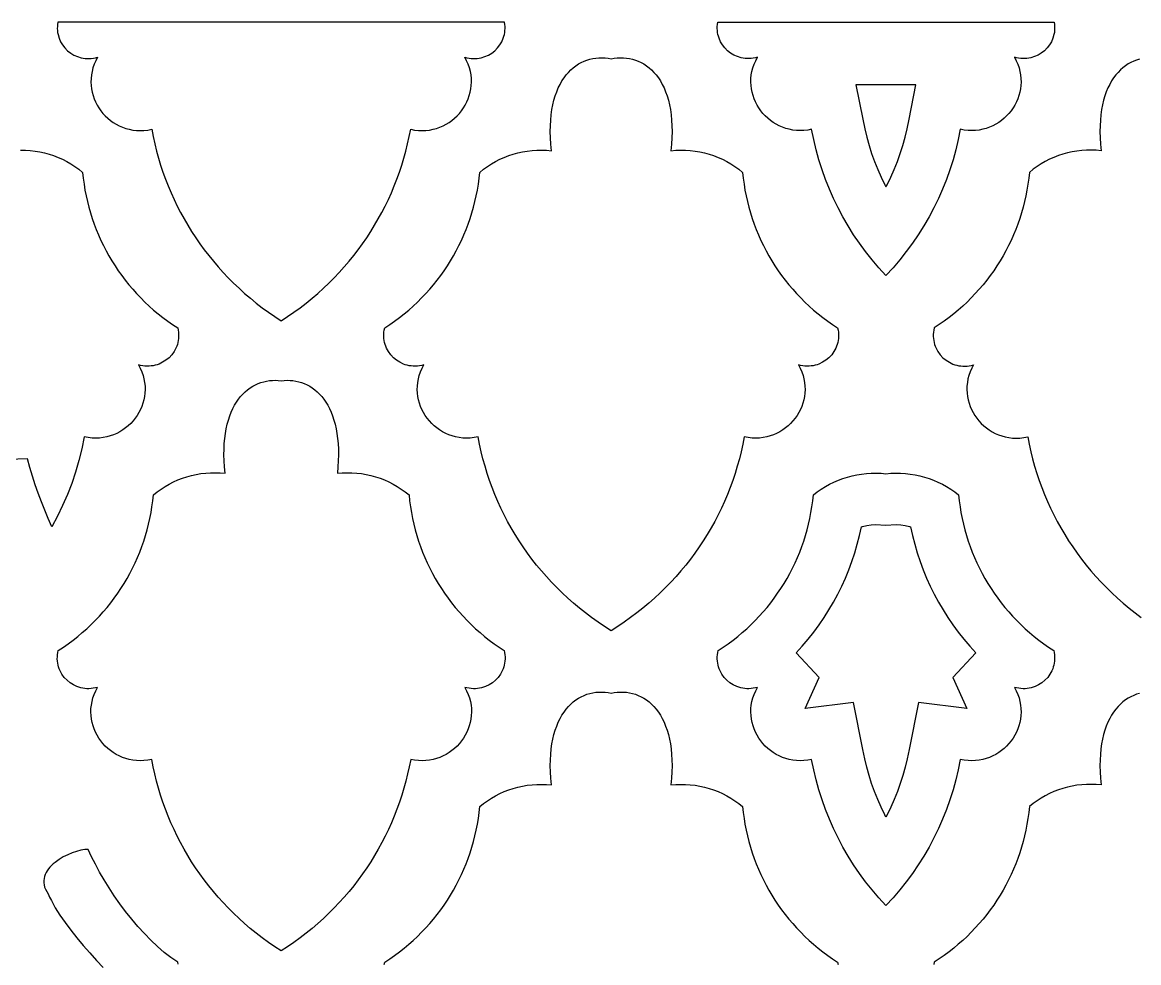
# Model space of a CAD drawing. Extents: x 50 to 3710, y -977 to -877.
# Drawn here: x 541.7 to 606.7, y -931.9 to -877.1 of the extents above; entities that cross this region are included whole.
import ezdxf

# ---------------------------------------------------------------- set-up
doc = ezdxf.new("R2010")
doc.units = 0
doc.layers.add('LAYER_1', color=18, linetype='CONTINUOUS')

msp = doc.modelspace()

# ---------------------------------------------------------------- linework, layer by layer
at = {"layer": 'LAYER_1'}
for points in [[(556.742, -894.488), (557.119, -894.241), (557.487, -893.985), (557.846, -893.722), (558.198, -893.451), (558.541, -893.172), (558.875, -892.885), (559.2, -892.591), (559.517, -892.29), (559.825, -891.982), (560.124, -891.667), (560.414, -891.345), (560.695, -891.017), (560.967, -890.682), (561.229, -890.341), (561.483, -889.994), (561.726, -889.641), (561.961, -889.283), (562.186, -888.918), (562.401, -888.548), (562.607, -888.173), (562.802, -887.793), (562.988, -887.408), (563.164, -887.019), (563.331, -886.624), (563.487, -886.225), (563.632, -885.822), (563.768, -885.415), (563.893, -885.004), (564.008, -884.589), (564.113, -884.17), (564.207, -883.748), (564.29, -883.322), (564.517, -883.364), (564.742, -883.389), (564.962, -883.396), (565.179, -883.387), (565.39, -883.362), (565.596, -883.322), (565.796, -883.268), (565.99, -883.2), (566.177, -883.119), (566.357, -883.025), (566.529, -882.92), (566.692, -882.803), (566.847, -882.675), (566.992, -882.538), (567.128, -882.392), (567.253, -882.237), (567.368, -882.074), (567.471, -881.904), (567.562, -881.727), (567.641, -881.544), (567.707, -881.356), (567.76, -881.163), (567.799, -880.966), (567.823, -880.766), (567.833, -880.563), (567.828, -880.358), (567.806, -880.151), (567.768, -879.944), (567.714, -879.736), (567.642, -879.529), (567.552, -879.323), (567.444, -879.119), (567.567, -879.152), (567.69, -879.176), (567.811, -879.191), (567.932, -879.199), (568.05, -879.198), (568.167, -879.19), (568.396, -879.151), (568.614, -879.085), (568.82, -878.992), (569.012, -878.876), (569.188, -878.738), (569.345, -878.58), (569.483, -878.404), (569.597, -878.213), (569.687, -878.007), (569.722, -877.899), (569.75, -877.789), (569.771, -877.676), (569.784, -877.561), (569.79, -877.444), (569.788, -877.325), (569.777, -877.205), (569.758, -877.083), (543.726, -877.083), (543.707, -877.205), (543.696, -877.325), (543.694, -877.444), (543.7, -877.561), (543.713, -877.676), (543.734, -877.789), (543.797, -878.007), (543.887, -878.213), (544.002, -878.404), (544.139, -878.58), (544.296, -878.738), (544.472, -878.876), (544.664, -878.992), (544.87, -879.085), (545.088, -879.151), (545.201, -879.174), (545.317, -879.19), (545.434, -879.198), (545.553, -879.199), (545.673, -879.191), (545.794, -879.176), (545.917, -879.152), (546.04, -879.119), (545.932, -879.323), (545.842, -879.529), (545.77, -879.736), (545.716, -879.944), (545.678, -880.151), (545.657, -880.358), (545.651, -880.563), (545.661, -880.766), (545.685, -880.966), (545.724, -881.163), (545.777, -881.356), (545.843, -881.544), (545.922, -881.727), (546.013, -881.904), (546.117, -882.074), (546.231, -882.237), (546.356, -882.392), (546.492, -882.538), (546.637, -882.675), (546.792, -882.803), (546.955, -882.92), (547.127, -883.025), (547.307, -883.119), (547.494, -883.2), (547.688, -883.268), (547.888, -883.322), (548.094, -883.362), (548.305, -883.387), (548.522, -883.396), (548.742, -883.389), (548.967, -883.364), (549.194, -883.322), (549.278, -883.748), (549.372, -884.17), (549.476, -884.589), (549.591, -885.004), (549.716, -885.415), (549.852, -885.822), (549.998, -886.225), (550.154, -886.624), (550.32, -887.019), (550.496, -887.408), (550.682, -887.793), (550.877, -888.173), (551.083, -888.548), (551.298, -888.918), (551.523, -889.283), (551.758, -889.641), (552.002, -889.994), (552.255, -890.341), (552.517, -890.682), (552.789, -891.017), (553.07, -891.345), (553.36, -891.667), (553.659, -891.982), (553.967, -892.29), (554.284, -892.591), (554.609, -892.885), (554.944, -893.172), (555.286, -893.451), (555.638, -893.722), (555.997, -893.985), (556.366, -894.241)], [(591.992, -891.842), (591.578, -891.391), (591.183, -890.928), (590.805, -890.452), (590.447, -889.964), (590.106, -889.464), (589.785, -888.953), (589.483, -888.431), (589.2, -887.899), (588.937, -887.356), (588.694, -886.805), (588.47, -886.244), (588.267, -885.675), (588.084, -885.098), (587.922, -884.513), (587.78, -883.921), (587.66, -883.322), (587.432, -883.364), (587.208, -883.389), (586.987, -883.396), (586.771, -883.387), (586.56, -883.362), (586.354, -883.322), (586.153, -883.268), (585.959, -883.2), (585.772, -883.119), (585.593, -883.025), (585.421, -882.92), (585.257, -882.803), (585.103, -882.675), (584.957, -882.538), (584.822, -882.392), (584.696, -882.237), (584.582, -882.074), (584.479, -881.904), (584.388, -881.727), (584.309, -881.544), (584.243, -881.356), (584.19, -881.163), (584.151, -880.966), (584.126, -880.766), (584.117, -880.563), (584.122, -880.358), (584.143, -880.151), (584.181, -879.944), (584.236, -879.736), (584.307, -879.529), (584.397, -879.323), (584.505, -879.119), (584.382, -879.152), (584.26, -879.176), (584.138, -879.191), (584.018, -879.199), (583.899, -879.198), (583.782, -879.19), (583.554, -879.151), (583.336, -879.085), (583.13, -878.992), (582.937, -878.876), (582.762, -878.738), (582.604, -878.58), (582.467, -878.404), (582.353, -878.213), (582.263, -878.007), (582.228, -877.899), (582.199, -877.789), (582.179, -877.676), (582.165, -877.561), (582.159, -877.444), (582.162, -877.325), (582.172, -877.205), (582.191, -877.083), (591.992, -877.083), (601.792, -877.083), (601.811, -877.205), (601.822, -877.325), (601.824, -877.444), (601.818, -877.561), (601.805, -877.676), (601.784, -877.789), (601.721, -878.007), (601.631, -878.213), (601.516, -878.404), (601.379, -878.58), (601.222, -878.738), (601.046, -878.876), (600.854, -878.992), (600.648, -879.085), (600.43, -879.151), (600.317, -879.174), (600.201, -879.19), (600.084, -879.198), (599.965, -879.199), (599.845, -879.191), (599.724, -879.176), (599.601, -879.152), (599.478, -879.119), (599.586, -879.323), (599.676, -879.529), (599.748, -879.736), (599.802, -879.944), (599.84, -880.151), (599.861, -880.358), (599.867, -880.563), (599.857, -880.766), (599.833, -880.966), (599.794, -881.163), (599.741, -881.356), (599.675, -881.544), (599.596, -881.727), (599.505, -881.904), (599.402, -882.074), (599.287, -882.237), (599.162, -882.392), (599.026, -882.538), (598.881, -882.675), (598.726, -882.803), (598.563, -882.92), (598.391, -883.025), (598.211, -883.119), (598.024, -883.2), (597.83, -883.268), (597.63, -883.322), (597.424, -883.362), (597.213, -883.387), (596.996, -883.396), (596.776, -883.389), (596.551, -883.364), (596.324, -883.322), (596.203, -883.921), (596.062, -884.513), (595.899, -885.098), (595.717, -885.675), (595.513, -886.244), (595.29, -886.805), (595.046, -887.356), (594.783, -887.899), (594.5, -888.431), (594.198, -888.953), (593.877, -889.464), (593.537, -889.964), (593.178, -890.452), (592.801, -890.928), (592.405, -891.391)], [(575.975, -879.212), (576.153, -879.18), (576.332, -879.159), (576.511, -879.15), (576.689, -879.152), (576.865, -879.167), (577.041, -879.193), (577.214, -879.232), (577.384, -879.283), (577.552, -879.347), (577.716, -879.423), (577.876, -879.512), (578.031, -879.614), (578.181, -879.729), (578.326, -879.857), (578.466, -879.999), (578.598, -880.154), (578.724, -880.322), (578.842, -880.504), (578.953, -880.7), (579.055, -880.91), (579.149, -881.134), (579.233, -881.373), (579.307, -881.625), (579.371, -881.893), (579.425, -882.174), (579.467, -882.471), (579.497, -882.783), (579.516, -883.109), (579.521, -883.451), (579.514, -883.808), (579.493, -884.181), (579.458, -884.569), (579.741, -884.544), (580.023, -884.534), (580.305, -884.538), (580.585, -884.556), (580.863, -884.588), (581.139, -884.634), (581.411, -884.694), (581.68, -884.768), (581.945, -884.855), (582.205, -884.956), (582.459, -885.069), (582.708, -885.196), (582.951, -885.335), (583.186, -885.488), (583.414, -885.652), (583.635, -885.829), (583.671, -886.175), (583.717, -886.519), (583.772, -886.86), (583.838, -887.199), (583.913, -887.535), (583.997, -887.868), (584.091, -888.198), (584.194, -888.524), (584.307, -888.847), (584.428, -889.167), (584.559, -889.482), (584.698, -889.794), (584.846, -890.101), (585.003, -890.404), (585.168, -890.702), (585.341, -890.995), (585.523, -891.284), (585.713, -891.567), (585.912, -891.845), (586.118, -892.118), (586.332, -892.385), (586.554, -892.646), (586.783, -892.902), (587.02, -893.151), (587.265, -893.393), (587.517, -893.629), (587.776, -893.859), (588.042, -894.082), (588.315, -894.297), (588.595, -894.505), (588.882, -894.706), (589.176, -894.9), (589.204, -895.026), (589.222, -895.151), (589.232, -895.274), (589.233, -895.396), (589.225, -895.517), (589.21, -895.634), (589.186, -895.75), (589.155, -895.863), (589.117, -895.972), (589.072, -896.079), (588.961, -896.281), (588.827, -896.466), (588.669, -896.634), (588.492, -896.78), (588.298, -896.904), (588.088, -897.003), (587.978, -897.043), (587.865, -897.075), (587.749, -897.1), (587.631, -897.118), (587.511, -897.128), (587.389, -897.13), (587.265, -897.123), (587.14, -897.108), (587.014, -897.083), (586.888, -897.05), (586.996, -897.254), (587.085, -897.46), (587.157, -897.667), (587.212, -897.874), (587.249, -898.082), (587.271, -898.288), (587.276, -898.493), (587.266, -898.696), (587.242, -898.897), (587.203, -899.094), (587.15, -899.286), (587.084, -899.475), (587.005, -899.657), (586.914, -899.834), (586.811, -900.005), (586.696, -900.167), (586.571, -900.322), (586.436, -900.469), (586.29, -900.606), (586.135, -900.733), (585.972, -900.85), (585.8, -900.956), (585.62, -901.049), (585.433, -901.13), (585.239, -901.199), (585.039, -901.253), (584.833, -901.293), (584.622, -901.318), (584.406, -901.327), (584.185, -901.319), (583.961, -901.295), (583.733, -901.253), (583.648, -901.686), (583.552, -902.115), (583.446, -902.541), (583.328, -902.962), (583.2, -903.38), (583.061, -903.794), (582.911, -904.204), (582.751, -904.609), (582.581, -905.01), (582.4, -905.405), (582.209, -905.796), (582.008, -906.182), (581.797, -906.562), (581.576, -906.937), (581.345, -907.306), (581.103, -907.669), (580.853, -908.027), (580.592, -908.378), (580.322, -908.723), (580.043, -909.061), (579.754, -909.393), (579.455, -909.718), (579.148, -910.035), (578.831, -910.346), (578.505, -910.649), (578.17, -910.945), (577.826, -911.233), (577.473, -911.513), (577.111, -911.785), (576.741, -912.048), (576.362, -912.304), (575.975, -912.551), (575.587, -912.304), (575.208, -912.048), (574.838, -911.785), (574.477, -911.513), (574.124, -911.233), (573.78, -910.945), (573.445, -910.649), (573.119, -910.346), (572.802, -910.035), (572.494, -909.718), (572.196, -909.393), (571.907, -909.061), (571.627, -908.723), (571.357, -908.378), (571.097, -908.027), (570.846, -907.669), (570.605, -907.306), (570.374, -906.937), (570.153, -906.562), (569.941, -906.182), (569.74, -905.796), (569.549, -905.405), (569.369, -905.01), (569.198, -904.609), (569.038, -904.204), (568.889, -903.794), (568.75, -903.38), (568.621, -902.962), (568.504, -902.541), (568.397, -902.115), (568.301, -901.686), (568.217, -901.253), (567.989, -901.295), (567.765, -901.319), (567.544, -901.327), (567.328, -901.318), (567.116, -901.293), (566.91, -901.253), (566.71, -901.199), (566.516, -901.13), (566.329, -901.049), (566.15, -900.956), (565.978, -900.85), (565.814, -900.733), (565.659, -900.606), (565.514, -900.469), (565.378, -900.322), (565.253, -900.167), (565.139, -900.005), (565.036, -899.834), (564.945, -899.657), (564.866, -899.475), (564.799, -899.286), (564.747, -899.094), (564.708, -898.897), (564.683, -898.696), (564.673, -898.493), (564.679, -898.288), (564.7, -898.082), (564.738, -897.874), (564.792, -897.667), (564.864, -897.46), (564.954, -897.254), (565.062, -897.05), (564.935, -897.083), (564.81, -897.108), (564.685, -897.123), (564.561, -897.13), (564.439, -897.128), (564.319, -897.118), (564.201, -897.1), (564.085, -897.075), (563.972, -897.043), (563.862, -897.003), (563.652, -896.904), (563.457, -896.78), (563.28, -896.634), (563.123, -896.466), (562.988, -896.281), (562.878, -896.079), (562.833, -895.972), (562.794, -895.863), (562.763, -895.75), (562.74, -895.634), (562.724, -895.517), (562.717, -895.396), (562.718, -895.274), (562.727, -895.151), (562.746, -895.026), (562.774, -894.9), (563.068, -894.706), (563.354, -894.505), (563.635, -894.297), (563.908, -894.082), (564.174, -893.859), (564.433, -893.629), (564.685, -893.393), (564.929, -893.151), (565.166, -892.902), (565.396, -892.646), (565.618, -892.385), (565.832, -892.118), (566.038, -891.845), (566.236, -891.567), (566.426, -891.284), (566.608, -890.995), (566.782, -890.702), (566.947, -890.404), (567.104, -890.101), (567.252, -889.794), (567.391, -889.482), (567.521, -889.167), (567.643, -888.847), (567.755, -888.524), (567.858, -888.198), (567.952, -887.868), (568.037, -887.535), (568.112, -887.199), (568.177, -886.86), (568.233, -886.519), (568.279, -886.175), (568.315, -885.829), (568.535, -885.652), (568.763, -885.488), (568.999, -885.335), (569.241, -885.196), (569.49, -885.069), (569.745, -884.956), (570.005, -884.855), (570.269, -884.768), (570.538, -884.694), (570.811, -884.634), (571.086, -884.588), (571.364, -884.556), (571.644, -884.538), (571.926, -884.534), (572.209, -884.544), (572.492, -884.569), (572.457, -884.181), (572.436, -883.808), (572.428, -883.451), (572.434, -883.109), (572.452, -882.783), (572.483, -882.471), (572.525, -882.174), (572.578, -881.893), (572.642, -881.625), (572.717, -881.373), (572.801, -881.134), (572.894, -880.91), (572.997, -880.7), (573.107, -880.504), (573.226, -880.322), (573.351, -880.154), (573.484, -879.999), (573.623, -879.857), (573.768, -879.729), (573.919, -879.614), (574.074, -879.512), (574.234, -879.423), (574.398, -879.347), (574.565, -879.283), (574.736, -879.232), (574.909, -879.193), (575.084, -879.167), (575.261, -879.152), (575.439, -879.15), (575.618, -879.159), (575.796, -879.18)], [(575.975, -879.212), (576.153, -879.18), (576.332, -879.159), (576.511, -879.15), (576.689, -879.152), (576.865, -879.167), (577.041, -879.193), (577.214, -879.232), (577.384, -879.283), (577.552, -879.347), (577.716, -879.423), (577.876, -879.512), (578.031, -879.614), (578.181, -879.729), (578.326, -879.857), (578.466, -879.999), (578.598, -880.154), (578.724, -880.322), (578.842, -880.504), (578.953, -880.7), (579.055, -880.91), (579.149, -881.134), (579.233, -881.373), (579.307, -881.625), (579.371, -881.893), (579.425, -882.174), (579.467, -882.471), (579.497, -882.783), (579.516, -883.109), (579.521, -883.451), (579.514, -883.808), (579.493, -884.181), (579.458, -884.569), (579.741, -884.544), (580.023, -884.534), (580.305, -884.538), (580.585, -884.556), (580.863, -884.588), (581.139, -884.634), (581.411, -884.694), (581.68, -884.768), (581.945, -884.855), (582.205, -884.956), (582.459, -885.069), (582.708, -885.196), (582.951, -885.335), (583.186, -885.488), (583.414, -885.652), (583.635, -885.829), (583.671, -886.175), (583.717, -886.519), (583.772, -886.86), (583.838, -887.199), (583.913, -887.535), (583.997, -887.868), (584.091, -888.198), (584.194, -888.524), (584.307, -888.847), (584.428, -889.167), (584.559, -889.482), (584.698, -889.794), (584.846, -890.101), (585.003, -890.404), (585.168, -890.702), (585.341, -890.995), (585.523, -891.284), (585.713, -891.567), (585.912, -891.845), (586.118, -892.118), (586.332, -892.385), (586.554, -892.646), (586.783, -892.902), (587.02, -893.151), (587.265, -893.393), (587.517, -893.629), (587.776, -893.859), (588.042, -894.082), (588.315, -894.297), (588.595, -894.505), (588.882, -894.706), (589.176, -894.9), (589.204, -895.026), (589.222, -895.151), (589.232, -895.274), (589.233, -895.396), (589.225, -895.517), (589.21, -895.634), (589.186, -895.75), (589.155, -895.863), (589.117, -895.972), (589.072, -896.079), (588.961, -896.281), (588.827, -896.466), (588.669, -896.634), (588.492, -896.78), (588.298, -896.904), (588.088, -897.003), (587.978, -897.043), (587.865, -897.075), (587.749, -897.1), (587.631, -897.118), (587.511, -897.128), (587.389, -897.13), (587.265, -897.123), (587.14, -897.108), (587.014, -897.083), (586.888, -897.05), (586.996, -897.254), (587.085, -897.46), (587.157, -897.667), (587.212, -897.874), (587.249, -898.082), (587.271, -898.288), (587.276, -898.493), (587.266, -898.696), (587.242, -898.897), (587.203, -899.094), (587.15, -899.286), (587.084, -899.475), (587.005, -899.657), (586.914, -899.834), (586.811, -900.005), (586.696, -900.167), (586.571, -900.322), (586.436, -900.469), (586.29, -900.606), (586.135, -900.733), (585.972, -900.85), (585.8, -900.956), (585.62, -901.049), (585.433, -901.13), (585.239, -901.199), (585.039, -901.253), (584.833, -901.293), (584.622, -901.318), (584.406, -901.327), (584.185, -901.319), (583.961, -901.295), (583.733, -901.253), (583.648, -901.686), (583.552, -902.115), (583.446, -902.541), (583.328, -902.962), (583.2, -903.38), (583.061, -903.794), (582.911, -904.204), (582.751, -904.609), (582.581, -905.01), (582.4, -905.405), (582.209, -905.796), (582.008, -906.182), (581.797, -906.562), (581.576, -906.937), (581.345, -907.306), (581.103, -907.669), (580.853, -908.027), (580.592, -908.378), (580.322, -908.723), (580.043, -909.061), (579.754, -909.393), (579.455, -909.718), (579.148, -910.035), (578.831, -910.346), (578.505, -910.649), (578.17, -910.945), (577.826, -911.233), (577.473, -911.513), (577.111, -911.785), (576.741, -912.048), (576.362, -912.304), (575.975, -912.551), (575.587, -912.304), (575.208, -912.048), (574.838, -911.785), (574.477, -911.513), (574.124, -911.233), (573.78, -910.945), (573.445, -910.649), (573.119, -910.346), (572.802, -910.035), (572.494, -909.718), (572.196, -909.393), (571.907, -909.061), (571.627, -908.723), (571.357, -908.378), (571.097, -908.027), (570.846, -907.669), (570.605, -907.306), (570.374, -906.937), (570.153, -906.562), (569.941, -906.182), (569.74, -905.796), (569.549, -905.405), (569.369, -905.01), (569.198, -904.609), (569.038, -904.204), (568.889, -903.794), (568.75, -903.38), (568.621, -902.962), (568.504, -902.541), (568.397, -902.115), (568.301, -901.686), (568.217, -901.253), (567.989, -901.295), (567.765, -901.319), (567.544, -901.327), (567.328, -901.318), (567.116, -901.293), (566.91, -901.253), (566.71, -901.199), (566.516, -901.13), (566.329, -901.049), (566.15, -900.956), (565.978, -900.85), (565.814, -900.733), (565.659, -900.606), (565.514, -900.469), (565.378, -900.322), (565.253, -900.167), (565.139, -900.005), (565.036, -899.834), (564.945, -899.657), (564.866, -899.475), (564.799, -899.286), (564.747, -899.094), (564.708, -898.897), (564.683, -898.696), (564.673, -898.493), (564.679, -898.288), (564.7, -898.082), (564.738, -897.874), (564.792, -897.667), (564.864, -897.46), (564.954, -897.254), (565.062, -897.05), (564.935, -897.083), (564.81, -897.108), (564.685, -897.123), (564.561, -897.13), (564.439, -897.128), (564.319, -897.118), (564.201, -897.1), (564.085, -897.075), (563.972, -897.043), (563.862, -897.003), (563.652, -896.904), (563.457, -896.78), (563.28, -896.634), (563.123, -896.466), (562.988, -896.281), (562.878, -896.079), (562.833, -895.972), (562.794, -895.863), (562.763, -895.75), (562.74, -895.634), (562.724, -895.517), (562.717, -895.396), (562.718, -895.274), (562.727, -895.151), (562.746, -895.026), (562.774, -894.9), (563.068, -894.706), (563.354, -894.505), (563.635, -894.297), (563.908, -894.082), (564.174, -893.859), (564.433, -893.629), (564.685, -893.393), (564.929, -893.151), (565.166, -892.902), (565.396, -892.646), (565.618, -892.385), (565.832, -892.118), (566.038, -891.845), (566.236, -891.567), (566.426, -891.284), (566.608, -890.995), (566.782, -890.702), (566.947, -890.404), (567.104, -890.101), (567.252, -889.794), (567.391, -889.482), (567.521, -889.167), (567.643, -888.847), (567.755, -888.524), (567.858, -888.198), (567.952, -887.868), (568.037, -887.535), (568.112, -887.199), (568.177, -886.86), (568.233, -886.519), (568.279, -886.175), (568.315, -885.829), (568.535, -885.652), (568.763, -885.488), (568.999, -885.335), (569.241, -885.196), (569.49, -885.069), (569.745, -884.956), (570.005, -884.855), (570.269, -884.768), (570.538, -884.694), (570.811, -884.634), (571.086, -884.588), (571.364, -884.556), (571.644, -884.538), (571.926, -884.534), (572.209, -884.544), (572.492, -884.569), (572.457, -884.181), (572.436, -883.808), (572.428, -883.451), (572.434, -883.109), (572.452, -882.783), (572.483, -882.471), (572.525, -882.174), (572.578, -881.893), (572.642, -881.625), (572.717, -881.373), (572.801, -881.134), (572.894, -880.91), (572.997, -880.7), (573.107, -880.504), (573.226, -880.322), (573.351, -880.154), (573.484, -879.999), (573.623, -879.857), (573.768, -879.729), (573.919, -879.614), (574.074, -879.512), (574.234, -879.423), (574.398, -879.347), (574.565, -879.283), (574.736, -879.232), (574.909, -879.193), (575.084, -879.167), (575.261, -879.152), (575.439, -879.15), (575.618, -879.159), (575.796, -879.18)], [(591.992, -886.682), (592.06, -886.556), (592.276, -886.111), (592.476, -885.658), (592.659, -885.198), (592.826, -884.73), (592.977, -884.255), (593.11, -883.773), (593.227, -883.285), (593.337, -882.739), (593.74, -880.737), (591.992, -880.737), (590.244, -880.737), (590.647, -882.739), (590.756, -883.285), (590.873, -883.773), (591.007, -884.255), (591.157, -884.73), (591.324, -885.198), (591.508, -885.658), (591.708, -886.111), (591.924, -886.556)], [(556.742, -931.222), (556.365, -930.975), (555.997, -930.72), (555.638, -930.456), (555.286, -930.185), (554.943, -929.906), (554.609, -929.62), (554.284, -929.326), (553.967, -929.025), (553.659, -928.717), (553.36, -928.402), (553.07, -928.08), (552.789, -927.751), (552.517, -927.417), (552.255, -927.076), (552.001, -926.729), (551.757, -926.376), (551.523, -926.017), (551.298, -925.653), (551.083, -925.283), (550.877, -924.908), (550.681, -924.528), (550.495, -924.143), (550.319, -923.753), (550.153, -923.359), (549.997, -922.96), (549.852, -922.557), (549.716, -922.149), (549.591, -921.738), (549.476, -921.323), (549.371, -920.904), (549.277, -920.482), (549.194, -920.057), (548.966, -920.099), (548.742, -920.123), (548.521, -920.131), (548.305, -920.121), (548.094, -920.097), (547.888, -920.057), (547.688, -920.002), (547.494, -919.934), (547.307, -919.853), (547.127, -919.759), (546.955, -919.654), (546.792, -919.537), (546.637, -919.41), (546.491, -919.273), (546.356, -919.126), (546.231, -918.971), (546.116, -918.808), (546.013, -918.638), (545.922, -918.461), (545.843, -918.279), (545.777, -918.09), (545.724, -917.898), (545.685, -917.701), (545.661, -917.5), (545.651, -917.297), (545.656, -917.092), (545.678, -916.886), (545.715, -916.678), (545.77, -916.471), (545.842, -916.264), (545.931, -916.058), (546.039, -915.854), (545.913, -915.887), (545.787, -915.911), (545.662, -915.927), (545.538, -915.933), (545.416, -915.932), (545.296, -915.922), (545.178, -915.904), (545.062, -915.879), (544.949, -915.847), (544.839, -915.807), (544.629, -915.708), (544.435, -915.584), (544.258, -915.438), (544.101, -915.27), (543.966, -915.085), (543.855, -914.883), (543.81, -914.776), (543.772, -914.666), (543.741, -914.554), (543.717, -914.438), (543.702, -914.32), (543.694, -914.2), (543.695, -914.078), (543.705, -913.955), (543.724, -913.83), (543.751, -913.704), (544.045, -913.51), (544.332, -913.309), (544.612, -913.101), (544.885, -912.886), (545.151, -912.663), (545.41, -912.433), (545.662, -912.197), (545.907, -911.954), (546.144, -911.705), (546.373, -911.45), (546.595, -911.189), (546.809, -910.922), (547.015, -910.649), (547.214, -910.371), (547.404, -910.088), (547.586, -909.799), (547.759, -909.506), (547.924, -909.207), (548.081, -908.905), (548.229, -908.597), (548.368, -908.286), (548.499, -907.971), (548.62, -907.651), (548.733, -907.328), (548.836, -907.002), (548.93, -906.672), (549.014, -906.339), (549.089, -906.003), (549.155, -905.664), (549.211, -905.323), (549.256, -904.979), (549.292, -904.633), (549.513, -904.456), (549.741, -904.291), (549.976, -904.139), (550.219, -904), (550.468, -903.873), (550.722, -903.76), (550.982, -903.659), (551.247, -903.572), (551.516, -903.498), (551.788, -903.438), (552.064, -903.392), (552.342, -903.36), (552.622, -903.341), (552.904, -903.338), (553.186, -903.348), (553.469, -903.373), (553.435, -902.999), (553.414, -902.639), (553.406, -902.294), (553.41, -901.963), (553.425, -901.646), (553.452, -901.343), (553.49, -901.053), (553.539, -900.778), (553.598, -900.516), (553.666, -900.268), (553.743, -900.033), (553.829, -899.811), (553.924, -899.603), (554.027, -899.407), (554.137, -899.225), (554.254, -899.055), (554.378, -898.898), (554.508, -898.753), (554.644, -898.621), (554.785, -898.501), (554.931, -898.394), (555.082, -898.298), (555.236, -898.215), (555.395, -898.143), (555.556, -898.083), (555.721, -898.034), (555.887, -897.997), (556.056, -897.971), (556.226, -897.957), (556.398, -897.953), (556.57, -897.961), (556.742, -897.979), (556.914, -897.961), (557.086, -897.953), (557.257, -897.957), (557.428, -897.971), (557.596, -897.997), (557.763, -898.034), (557.928, -898.083), (558.089, -898.143), (558.248, -898.215), (558.402, -898.298), (558.553, -898.394), (558.699, -898.501), (558.84, -898.621), (558.976, -898.753), (559.106, -898.898), (559.23, -899.055), (559.347, -899.225), (559.457, -899.407), (559.56, -899.603), (559.654, -899.811), (559.741, -900.033), (559.818, -900.268), (559.886, -900.516), (559.945, -900.778), (559.993, -901.053), (560.031, -901.343), (560.058, -901.646), (560.074, -901.963), (560.078, -902.294), (560.07, -902.639), (560.049, -902.999), (560.015, -903.373), (560.298, -903.348), (560.58, -903.338), (560.862, -903.341), (561.142, -903.36), (561.42, -903.392), (561.696, -903.438), (561.968, -903.498), (562.237, -903.572), (562.502, -903.659), (562.761, -903.76), (563.016, -903.873), (563.265, -904), (563.507, -904.139), (563.743, -904.291), (563.971, -904.456), (564.192, -904.633), (564.228, -904.979), (564.273, -905.323), (564.329, -905.664), (564.395, -906.003), (564.47, -906.339), (564.554, -906.672), (564.648, -907.002), (564.751, -907.328), (564.864, -907.651), (564.985, -907.971), (565.115, -908.286), (565.255, -908.597), (565.403, -908.905), (565.559, -909.207), (565.725, -909.506), (565.898, -909.799), (566.08, -910.088), (566.27, -910.371), (566.468, -910.649), (566.675, -910.922), (566.889, -911.189), (567.111, -911.45), (567.34, -911.705), (567.577, -911.954), (567.822, -912.197), (568.073, -912.433), (568.333, -912.663), (568.599, -912.886), (568.872, -913.101), (569.152, -913.309), (569.439, -913.51), (569.732, -913.704), (569.76, -913.83), (569.779, -913.955), (569.789, -914.078), (569.79, -914.2), (569.782, -914.32), (569.767, -914.438), (569.743, -914.554), (569.712, -914.666), (569.674, -914.776), (569.629, -914.883), (569.518, -915.085), (569.383, -915.27), (569.226, -915.438), (569.049, -915.584), (568.855, -915.708), (568.645, -915.807), (568.535, -915.847), (568.422, -915.879), (568.306, -915.904), (568.188, -915.922), (568.067, -915.932), (567.945, -915.933), (567.822, -915.927), (567.697, -915.911), (567.571, -915.887), (567.444, -915.854), (567.552, -916.058), (567.642, -916.264), (567.714, -916.471), (567.768, -916.678), (567.806, -916.886), (567.828, -917.092), (567.833, -917.297), (567.823, -917.5), (567.799, -917.701), (567.76, -917.898), (567.707, -918.09), (567.641, -918.279), (567.562, -918.461), (567.471, -918.638), (567.368, -918.808), (567.253, -918.971), (567.128, -919.126), (566.992, -919.273), (566.847, -919.41), (566.692, -919.537), (566.529, -919.654), (566.357, -919.759), (566.177, -919.853), (565.99, -919.934), (565.796, -920.002), (565.596, -920.057), (565.39, -920.097), (565.179, -920.121), (564.962, -920.131), (564.742, -920.123), (564.517, -920.099), (564.29, -920.057), (564.207, -920.482), (564.113, -920.904), (564.008, -921.323), (563.893, -921.738), (563.768, -922.149), (563.632, -922.557), (563.487, -922.96), (563.331, -923.359), (563.164, -923.753), (562.988, -924.143), (562.802, -924.528), (562.607, -924.908), (562.401, -925.283), (562.186, -925.653), (561.961, -926.017), (561.726, -926.376), (561.483, -926.729), (561.229, -927.076), (560.967, -927.417), (560.695, -927.751), (560.414, -928.08), (560.124, -928.402), (559.825, -928.717), (559.517, -929.025), (559.2, -929.326), (558.875, -929.62), (558.541, -929.906), (558.198, -930.185), (557.846, -930.456), (557.487, -930.72), (557.118, -930.975)], [(591.992, -928.576), (591.578, -928.125), (591.183, -927.662), (590.805, -927.186), (590.446, -926.698), (590.106, -926.198), (589.785, -925.687), (589.483, -925.165), (589.2, -924.633), (588.937, -924.091), (588.694, -923.539), (588.47, -922.978), (588.267, -922.409), (588.084, -921.832), (587.922, -921.247), (587.78, -920.655), (587.66, -920.057), (587.432, -920.099), (587.208, -920.123), (586.987, -920.131), (586.771, -920.121), (586.56, -920.097), (586.354, -920.057), (586.153, -920.002), (585.959, -919.934), (585.772, -919.853), (585.593, -919.759), (585.421, -919.654), (585.257, -919.537), (585.103, -919.41), (584.957, -919.273), (584.822, -919.126), (584.696, -918.971), (584.582, -918.808), (584.479, -918.638), (584.388, -918.461), (584.309, -918.279), (584.243, -918.09), (584.19, -917.898), (584.151, -917.701), (584.126, -917.5), (584.117, -917.297), (584.122, -917.092), (584.143, -916.886), (584.181, -916.678), (584.236, -916.471), (584.307, -916.264), (584.397, -916.058), (584.505, -915.854), (584.379, -915.887), (584.253, -915.911), (584.128, -915.927), (584.004, -915.933), (583.882, -915.932), (583.762, -915.922), (583.644, -915.904), (583.528, -915.879), (583.415, -915.847), (583.305, -915.807), (583.095, -915.708), (582.9, -915.584), (582.723, -915.438), (582.566, -915.27), (582.431, -915.085), (582.321, -914.883), (582.276, -914.776), (582.237, -914.666), (582.206, -914.554), (582.183, -914.438), (582.167, -914.32), (582.16, -914.2), (582.161, -914.078), (582.171, -913.955), (582.189, -913.83), (582.217, -913.704), (582.511, -913.51), (582.798, -913.309), (583.078, -913.101), (583.351, -912.886), (583.617, -912.663), (583.876, -912.433), (584.128, -912.197), (584.372, -911.954), (584.61, -911.705), (584.839, -911.45), (585.061, -911.189), (585.275, -910.922), (585.481, -910.649), (585.679, -910.371), (585.869, -910.088), (586.051, -909.799), (586.225, -909.506), (586.39, -909.207), (586.547, -908.905), (586.695, -908.597), (586.834, -908.286), (586.965, -907.971), (587.086, -907.651), (587.198, -907.328), (587.302, -907.002), (587.396, -906.672), (587.48, -906.339), (587.555, -906.003), (587.62, -905.664), (587.676, -905.323), (587.722, -904.979), (587.758, -904.633), (587.984, -904.46), (588.218, -904.298), (588.459, -904.149), (588.706, -904.013), (588.959, -903.889), (589.218, -903.778), (589.481, -903.68), (589.749, -903.594), (590.021, -903.522), (590.296, -903.463), (590.575, -903.418), (590.855, -903.386), (591.138, -903.368), (591.422, -903.364), (591.707, -903.374), (591.992, -903.398), (592.277, -903.374), (592.562, -903.364), (592.846, -903.368), (593.128, -903.386), (593.409, -903.418), (593.687, -903.463), (593.962, -903.522), (594.234, -903.594), (594.502, -903.68), (594.766, -903.778), (595.024, -903.889), (595.277, -904.013), (595.525, -904.149), (595.765, -904.298), (595.999, -904.46), (596.226, -904.633), (596.261, -904.979), (596.307, -905.323), (596.363, -905.664), (596.428, -906.003), (596.503, -906.339), (596.588, -906.672), (596.682, -907.002), (596.785, -907.328), (596.898, -907.651), (597.019, -907.971), (597.149, -908.286), (597.289, -908.597), (597.437, -908.905), (597.593, -909.207), (597.759, -909.506), (597.932, -909.799), (598.114, -910.088), (598.304, -910.371), (598.502, -910.649), (598.709, -910.922), (598.923, -911.189), (599.144, -911.45), (599.374, -911.705), (599.611, -911.954), (599.856, -912.197), (600.107, -912.433), (600.366, -912.663), (600.633, -912.886), (600.906, -913.101), (601.186, -913.309), (601.473, -913.51), (601.766, -913.704), (601.794, -913.83), (601.813, -913.955), (601.823, -914.078), (601.824, -914.2), (601.816, -914.32), (601.8, -914.438), (601.777, -914.554), (601.746, -914.666), (601.708, -914.776), (601.663, -914.883), (601.552, -915.085), (601.417, -915.27), (601.26, -915.438), (601.083, -915.584), (600.889, -915.708), (600.679, -915.807), (600.569, -915.847), (600.455, -915.879), (600.34, -915.904), (600.222, -915.922), (600.101, -915.932), (599.979, -915.933), (599.856, -915.927), (599.731, -915.911), (599.605, -915.887), (599.478, -915.854), (599.586, -916.058), (599.676, -916.264), (599.748, -916.471), (599.802, -916.678), (599.84, -916.886), (599.861, -917.092), (599.867, -917.297), (599.857, -917.5), (599.833, -917.701), (599.794, -917.898), (599.741, -918.09), (599.675, -918.279), (599.596, -918.461), (599.505, -918.638), (599.402, -918.808), (599.287, -918.971), (599.162, -919.126), (599.026, -919.273), (598.881, -919.41), (598.726, -919.537), (598.563, -919.654), (598.391, -919.759), (598.211, -919.853), (598.024, -919.934), (597.83, -920.002), (597.63, -920.057), (597.424, -920.097), (597.213, -920.121), (596.996, -920.131), (596.776, -920.123), (596.551, -920.099), (596.324, -920.057), (596.203, -920.655), (596.062, -921.247), (595.899, -921.832), (595.717, -922.409), (595.513, -922.978), (595.29, -923.539), (595.046, -924.091), (594.783, -924.633), (594.5, -925.165), (594.198, -925.687), (593.877, -926.198), (593.537, -926.698), (593.178, -927.186), (592.801, -927.662), (592.405, -928.125)], [(591.992, -923.416), (591.923, -923.29), (591.708, -922.845), (591.508, -922.392), (591.324, -921.932), (591.157, -921.464), (591.007, -920.989), (590.873, -920.508), (590.756, -920.02), (590.647, -919.473), (590.096, -916.735), (587.284, -917.08), (588.098, -915.288), (586.758, -913.835), (587.114, -913.445), (587.454, -913.044), (587.78, -912.631), (588.091, -912.209), (588.387, -911.777), (588.667, -911.335), (588.931, -910.885), (589.179, -910.425), (589.411, -909.958), (589.626, -909.483), (589.825, -909), (590.007, -908.511), (590.171, -908.015), (590.319, -907.513), (590.449, -907.006), (590.561, -906.493), (590.614, -906.475), (590.868, -906.414), (591.127, -906.378), (591.39, -906.368), (591.992, -906.404), (592.594, -906.368), (592.857, -906.378), (593.116, -906.414), (593.37, -906.475), (593.423, -906.493), (593.535, -907.006), (593.665, -907.513), (593.812, -908.015), (593.977, -908.511), (594.159, -909), (594.357, -909.483), (594.573, -909.958), (594.805, -910.425), (595.053, -910.885), (595.317, -911.335), (595.597, -911.777), (595.892, -912.209), (596.203, -912.631), (596.529, -913.044), (596.87, -913.445), (597.226, -913.835), (595.885, -915.288), (596.699, -917.08), (593.888, -916.735), (593.337, -919.473), (593.227, -920.02), (593.11, -920.508), (592.977, -920.989), (592.826, -921.464), (592.659, -921.932), (592.476, -922.392), (592.276, -922.845), (592.06, -923.29)]]:
    msp.add_lwpolyline(points, close=True, dxfattribs=at)
for points in [[(606.77, -879.232), (606.599, -879.283), (606.432, -879.347), (606.268, -879.423), (606.108, -879.512), (605.953, -879.614), (605.802, -879.729), (605.657, -879.857), (605.518, -879.999), (605.385, -880.154), (605.26, -880.322), (605.141, -880.504), (605.031, -880.7), (604.928, -880.91), (604.835, -881.134), (604.751, -881.373), (604.676, -881.625), (604.612, -881.893), (604.559, -882.174), (604.517, -882.471), (604.486, -882.783), (604.468, -883.109), (604.462, -883.451), (604.47, -883.808), (604.491, -884.181), (604.526, -884.569), (604.243, -884.544), (603.96, -884.534), (603.678, -884.538), (603.398, -884.556), (603.12, -884.588), (602.845, -884.634), (602.572, -884.694), (602.303, -884.768), (602.039, -884.855), (601.779, -884.956), (601.524, -885.069), (601.275, -885.196), (601.033, -885.335), (600.797, -885.488), (600.569, -885.652), (600.349, -885.829), (600.313, -886.175), (600.267, -886.519), (600.211, -886.86), (600.146, -887.199), (600.071, -887.535), (599.986, -887.868), (599.892, -888.198), (599.789, -888.524), (599.677, -888.847), (599.555, -889.167), (599.425, -889.482), (599.286, -889.794), (599.138, -890.101), (598.981, -890.404), (598.816, -890.702), (598.642, -890.995), (598.46, -891.284), (598.27, -891.567), (598.072, -891.845), (597.866, -892.118), (597.652, -892.385), (597.43, -892.646), (597.2, -892.902), (596.963, -893.151), (596.719, -893.393), (596.467, -893.629), (596.208, -893.859), (595.942, -894.082), (595.668, -894.297), (595.388, -894.505), (595.101, -894.706), (594.808, -894.9), (594.78, -895.026), (594.761, -895.151), (594.752, -895.274), (594.751, -895.396), (594.758, -895.517), (594.774, -895.634), (594.797, -895.75), (594.828, -895.863), (594.866, -895.972), (594.912, -896.079), (595.022, -896.281), (595.157, -896.466), (595.314, -896.634), (595.491, -896.78), (595.686, -896.904), (595.896, -897.003), (596.006, -897.043), (596.119, -897.075), (596.234, -897.1), (596.353, -897.118), (596.473, -897.128), (596.595, -897.13), (596.719, -897.123), (596.843, -897.108), (596.969, -897.083), (597.096, -897.05), (596.988, -897.254), (596.898, -897.46), (596.826, -897.667), (596.772, -897.874), (596.734, -898.082), (596.713, -898.288), (596.707, -898.493), (596.717, -898.696), (596.742, -898.897), (596.781, -899.094), (596.833, -899.286), (596.9, -899.475), (596.978, -899.657), (597.07, -899.834), (597.173, -900.005), (597.287, -900.167), (597.412, -900.322), (597.548, -900.469), (597.693, -900.606), (597.848, -900.733), (598.012, -900.85), (598.183, -900.956), (598.363, -901.049), (598.55, -901.13), (598.744, -901.199), (598.944, -901.253), (599.15, -901.293), (599.362, -901.318), (599.578, -901.327), (599.798, -901.319), (600.023, -901.295), (600.251, -901.253), (600.335, -901.686), (600.431, -902.115), (600.538, -902.541), (600.655, -902.962), (600.784, -903.38), (600.923, -903.794), (601.072, -904.204), (601.232, -904.609), (601.402, -905.01), (601.583, -905.405), (601.774, -905.796), (601.975, -906.182), (602.187, -906.562), (602.408, -906.937), (602.639, -907.306), (602.88, -907.669), (603.131, -908.027), (603.391, -908.378), (603.661, -908.723), (603.941, -909.061), (604.23, -909.393), (604.528, -909.718), (604.836, -910.035), (605.153, -910.346), (605.479, -910.649), (605.814, -910.945), (606.158, -911.233), (606.51, -911.513), (606.872, -911.785)], [(606.77, -879.232), (606.599, -879.283), (606.432, -879.347), (606.268, -879.423), (606.108, -879.512), (605.953, -879.614), (605.802, -879.729), (605.657, -879.857), (605.518, -879.999), (605.385, -880.154), (605.26, -880.322), (605.141, -880.504), (605.031, -880.7), (604.928, -880.91), (604.835, -881.134), (604.751, -881.373), (604.676, -881.625), (604.612, -881.893), (604.559, -882.174), (604.517, -882.471), (604.486, -882.783), (604.468, -883.109), (604.462, -883.451), (604.47, -883.808), (604.491, -884.181), (604.526, -884.569), (604.243, -884.544), (603.96, -884.534), (603.678, -884.538), (603.398, -884.556), (603.12, -884.588), (602.845, -884.634), (602.572, -884.694), (602.303, -884.768), (602.039, -884.855), (601.779, -884.956), (601.524, -885.069), (601.275, -885.196), (601.033, -885.335), (600.797, -885.488), (600.569, -885.652), (600.349, -885.829), (600.313, -886.175), (600.267, -886.519), (600.211, -886.86), (600.146, -887.199), (600.071, -887.535), (599.986, -887.868), (599.892, -888.198), (599.789, -888.524), (599.677, -888.847), (599.555, -889.167), (599.425, -889.482), (599.286, -889.794), (599.138, -890.101), (598.981, -890.404), (598.816, -890.702), (598.642, -890.995), (598.46, -891.284), (598.27, -891.567), (598.072, -891.845), (597.866, -892.118), (597.652, -892.385), (597.43, -892.646), (597.2, -892.902), (596.963, -893.151), (596.719, -893.393), (596.467, -893.629), (596.208, -893.859), (595.942, -894.082), (595.668, -894.297), (595.388, -894.505), (595.101, -894.706), (594.808, -894.9), (594.78, -895.026), (594.761, -895.151), (594.752, -895.274), (594.751, -895.396), (594.758, -895.517), (594.774, -895.634), (594.797, -895.75), (594.828, -895.863), (594.866, -895.972), (594.912, -896.079), (595.022, -896.281), (595.157, -896.466), (595.314, -896.634), (595.491, -896.78), (595.686, -896.904), (595.896, -897.003), (596.006, -897.043), (596.119, -897.075), (596.234, -897.1), (596.353, -897.118), (596.473, -897.128), (596.595, -897.13), (596.719, -897.123), (596.843, -897.108), (596.969, -897.083), (597.096, -897.05), (596.988, -897.254), (596.898, -897.46), (596.826, -897.667), (596.772, -897.874), (596.734, -898.082), (596.713, -898.288), (596.707, -898.493), (596.717, -898.696), (596.742, -898.897), (596.781, -899.094), (596.833, -899.286), (596.9, -899.475), (596.978, -899.657), (597.07, -899.834), (597.173, -900.005), (597.287, -900.167), (597.412, -900.322), (597.548, -900.469), (597.693, -900.606), (597.848, -900.733), (598.012, -900.85), (598.183, -900.956), (598.363, -901.049), (598.55, -901.13), (598.744, -901.199), (598.944, -901.253), (599.15, -901.293), (599.362, -901.318), (599.578, -901.327), (599.798, -901.319), (600.023, -901.295), (600.251, -901.253), (600.335, -901.686), (600.431, -902.115), (600.538, -902.541), (600.655, -902.962), (600.784, -903.38), (600.923, -903.794), (601.072, -904.204), (601.232, -904.609), (601.402, -905.01), (601.583, -905.405), (601.774, -905.796), (601.975, -906.182), (602.187, -906.562), (602.408, -906.937), (602.639, -907.306), (602.88, -907.669), (603.131, -908.027), (603.391, -908.378), (603.661, -908.723), (603.941, -909.061), (604.23, -909.393), (604.528, -909.718), (604.836, -910.035), (605.153, -910.346), (605.479, -910.649), (605.814, -910.945), (606.158, -911.233), (606.51, -911.513), (606.872, -911.785)], [(541.557, -884.534), (541.839, -884.538), (542.119, -884.556), (542.397, -884.588), (542.672, -884.634), (542.945, -884.694), (543.214, -884.768), (543.478, -884.855), (543.738, -884.956), (543.993, -885.069), (544.242, -885.196), (544.484, -885.335), (544.72, -885.488), (544.948, -885.652), (545.168, -885.829), (545.204, -886.175), (545.25, -886.519), (545.306, -886.86), (545.371, -887.199), (545.446, -887.535), (545.531, -887.868), (545.625, -888.198), (545.728, -888.524), (545.84, -888.847), (545.962, -889.167), (546.092, -889.482), (546.231, -889.794), (546.379, -890.101), (546.536, -890.404), (546.701, -890.702), (546.875, -890.995), (547.057, -891.284), (547.247, -891.567), (547.445, -891.845), (547.651, -892.118), (547.865, -892.385), (548.087, -892.646), (548.317, -892.902), (548.554, -893.151), (548.798, -893.393), (549.05, -893.629), (549.309, -893.859), (549.575, -894.082), (549.849, -894.297), (550.129, -894.505), (550.416, -894.706), (550.709, -894.9), (550.737, -895.026), (550.756, -895.151), (550.765, -895.274), (550.766, -895.396), (550.759, -895.517), (550.743, -895.634), (550.72, -895.75), (550.689, -895.863), (550.65, -895.972), (550.605, -896.079), (550.495, -896.281), (550.36, -896.466), (550.203, -896.634), (550.026, -896.78), (549.831, -896.904), (549.621, -897.003), (549.511, -897.043), (549.398, -897.075), (549.282, -897.1), (549.164, -897.118), (549.044, -897.128), (548.922, -897.13), (548.798, -897.123), (548.674, -897.108), (548.548, -897.083), (548.421, -897.05), (548.529, -897.254), (548.619, -897.46), (548.691, -897.667), (548.745, -897.874), (548.783, -898.082), (548.804, -898.288), (548.81, -898.493), (548.8, -898.696), (548.775, -898.897), (548.736, -899.094), (548.684, -899.286), (548.617, -899.475), (548.539, -899.657), (548.447, -899.834), (548.344, -900.005), (548.23, -900.167), (548.105, -900.322), (547.969, -900.469), (547.824, -900.606), (547.669, -900.733), (547.505, -900.85), (547.334, -900.956), (547.154, -901.049), (546.967, -901.13), (546.773, -901.199), (546.573, -901.253), (546.367, -901.293), (546.155, -901.318), (545.939, -901.327), (545.719, -901.319), (545.494, -901.295), (545.266, -901.253), (545.125, -901.945), (544.956, -902.628), (544.759, -903.301), (544.534, -903.964), (544.282, -904.616), (544.004, -905.255), (543.699, -905.883), (543.367, -906.496), (543.158, -906.013), (542.958, -905.525), (542.767, -905.034), (542.585, -904.54), (542.412, -904.042), (542.248, -903.541), (542.094, -903.038), (541.949, -902.531), (536.356, -902.734)], [(562.746, -932.002), (562.774, -931.876), (563.068, -931.683), (563.354, -931.482), (563.635, -931.273), (563.908, -931.058), (564.174, -930.835), (564.433, -930.606), (564.685, -930.37), (564.929, -930.127), (565.166, -929.878), (565.396, -929.623), (565.618, -929.361), (565.832, -929.094), (566.038, -928.822), (566.236, -928.543), (566.426, -928.26), (566.608, -927.972), (566.782, -927.678), (566.947, -927.38), (567.104, -927.077), (567.252, -926.77), (567.391, -926.458), (567.521, -926.143), (567.643, -925.824), (567.755, -925.501), (567.858, -925.174), (567.952, -924.844), (568.037, -924.511), (568.112, -924.175), (568.177, -923.837), (568.233, -923.495), (568.279, -923.151), (568.315, -922.805), (568.535, -922.628), (568.763, -922.464), (568.999, -922.312), (569.241, -922.172), (569.49, -922.046), (569.745, -921.932), (570.005, -921.832), (570.269, -921.744), (570.538, -921.671), (570.811, -921.611), (571.086, -921.564), (571.364, -921.532), (571.644, -921.514), (571.926, -921.51), (572.209, -921.52), (572.492, -921.546), (572.457, -921.157), (572.436, -920.785), (572.428, -920.428), (572.434, -920.086), (572.452, -919.759), (572.483, -919.447), (572.525, -919.151), (572.578, -918.869), (572.642, -918.602), (572.717, -918.349), (572.801, -918.111), (572.894, -917.887), (572.997, -917.677), (573.107, -917.481), (573.226, -917.298), (573.351, -917.13), (573.484, -916.975), (573.623, -916.834), (573.768, -916.705), (573.919, -916.59), (574.074, -916.488), (574.234, -916.399), (574.398, -916.323), (574.565, -916.259), (574.736, -916.208), (574.909, -916.17), (575.084, -916.143), (575.261, -916.128), (575.439, -916.126), (575.618, -916.135), (575.796, -916.156), (575.975, -916.189), (576.153, -916.156), (576.332, -916.135), (576.511, -916.126), (576.689, -916.128), (576.865, -916.143), (577.041, -916.17), (577.214, -916.208), (577.384, -916.259), (577.552, -916.323), (577.716, -916.399), (577.876, -916.488), (578.031, -916.59), (578.181, -916.705), (578.326, -916.834), (578.466, -916.975), (578.598, -917.13), (578.724, -917.298), (578.842, -917.481), (578.953, -917.677), (579.055, -917.887), (579.149, -918.111), (579.233, -918.349), (579.307, -918.602), (579.371, -918.869), (579.425, -919.151), (579.467, -919.447), (579.497, -919.759), (579.516, -920.086), (579.521, -920.428), (579.514, -920.785), (579.493, -921.157), (579.458, -921.546), (579.741, -921.52), (580.023, -921.51), (580.305, -921.514), (580.585, -921.532), (580.863, -921.564), (581.139, -921.611), (581.411, -921.671), (581.68, -921.744), (581.945, -921.832), (582.205, -921.932), (582.459, -922.046), (582.708, -922.172), (582.951, -922.312), (583.186, -922.464), (583.414, -922.628), (583.635, -922.805), (583.671, -923.151), (583.717, -923.495), (583.772, -923.837), (583.838, -924.175), (583.913, -924.511), (583.997, -924.844), (584.091, -925.174), (584.194, -925.501), (584.307, -925.824), (584.428, -926.143), (584.559, -926.458), (584.698, -926.77), (584.846, -927.077), (585.003, -927.38), (585.168, -927.678), (585.341, -927.972), (585.523, -928.26), (585.713, -928.543), (585.912, -928.822), (586.118, -929.094), (586.332, -929.361), (586.554, -929.623), (586.783, -929.878), (587.02, -930.127), (587.265, -930.37), (587.517, -930.606), (587.776, -930.835), (588.042, -931.058), (588.315, -931.273), (588.595, -931.482), (588.882, -931.683), (589.176, -931.876), (589.204, -932.002)], [(606.77, -916.208), (606.599, -916.259), (606.432, -916.323), (606.268, -916.399), (606.108, -916.488), (605.953, -916.59), (605.802, -916.705), (605.657, -916.834), (605.518, -916.975), (605.385, -917.13), (605.26, -917.298), (605.141, -917.481), (605.031, -917.677), (604.928, -917.887), (604.835, -918.111), (604.751, -918.349), (604.676, -918.602), (604.612, -918.869), (604.559, -919.151), (604.517, -919.447), (604.486, -919.759), (604.468, -920.086), (604.462, -920.428), (604.47, -920.785), (604.491, -921.157), (604.526, -921.546), (604.243, -921.52), (603.96, -921.51), (603.678, -921.514), (603.398, -921.532), (603.12, -921.564), (602.845, -921.611), (602.572, -921.671), (602.303, -921.744), (602.039, -921.832), (601.779, -921.932), (601.524, -922.046), (601.275, -922.172), (601.033, -922.312), (600.797, -922.464), (600.569, -922.628), (600.349, -922.805), (600.313, -923.151), (600.267, -923.495), (600.211, -923.837), (600.146, -924.175), (600.071, -924.511), (599.986, -924.844), (599.892, -925.174), (599.789, -925.501), (599.677, -925.824), (599.555, -926.143), (599.425, -926.458), (599.286, -926.77), (599.138, -927.077), (598.981, -927.38), (598.816, -927.678), (598.642, -927.972), (598.46, -928.26), (598.27, -928.543), (598.072, -928.822), (597.866, -929.094), (597.652, -929.361), (597.43, -929.623), (597.2, -929.878), (596.963, -930.127), (596.719, -930.37), (596.467, -930.606), (596.208, -930.835), (595.942, -931.058), (595.668, -931.273), (595.388, -931.482), (595.101, -931.683), (594.808, -931.876), (594.78, -932.002)], [(550.732, -931.984), (550.708, -931.876), (550.316, -931.607), (549.924, -931.303), (549.534, -930.966), (549.147, -930.601), (548.766, -930.211), (548.393, -929.8), (548.029, -929.371), (547.676, -928.927), (547.337, -928.473), (547.013, -928.012), (546.707, -927.548), (546.42, -927.083), (546.153, -926.623), (545.91, -926.169), (545.692, -925.727), (545.501, -925.299), (545.296, -925.312), (545.066, -925.351), (544.82, -925.415), (544.562, -925.502), (544.301, -925.611), (544.043, -925.74), (543.795, -925.889), (543.564, -926.056), (543.457, -926.146), (543.357, -926.24), (543.265, -926.338), (543.181, -926.44), (543.107, -926.545), (543.043, -926.653), (542.99, -926.765), (542.949, -926.88), (542.921, -926.998), (542.907, -927.118), (542.907, -927.241), (542.923, -927.367), (542.956, -927.494), (543.005, -927.624), (543.073, -927.756), (543.159, -927.89), (543.247, -928.086), (543.346, -928.286), (543.576, -928.699), (543.843, -929.126), (544.143, -929.561), (544.472, -930.004), (544.824, -930.449), (545.195, -930.894), (545.58, -931.336), (545.975, -931.77), (546.375, -932.195)]]:
    msp.add_lwpolyline(points, dxfattribs=at)

doc.saveas('drawing.dxf')
